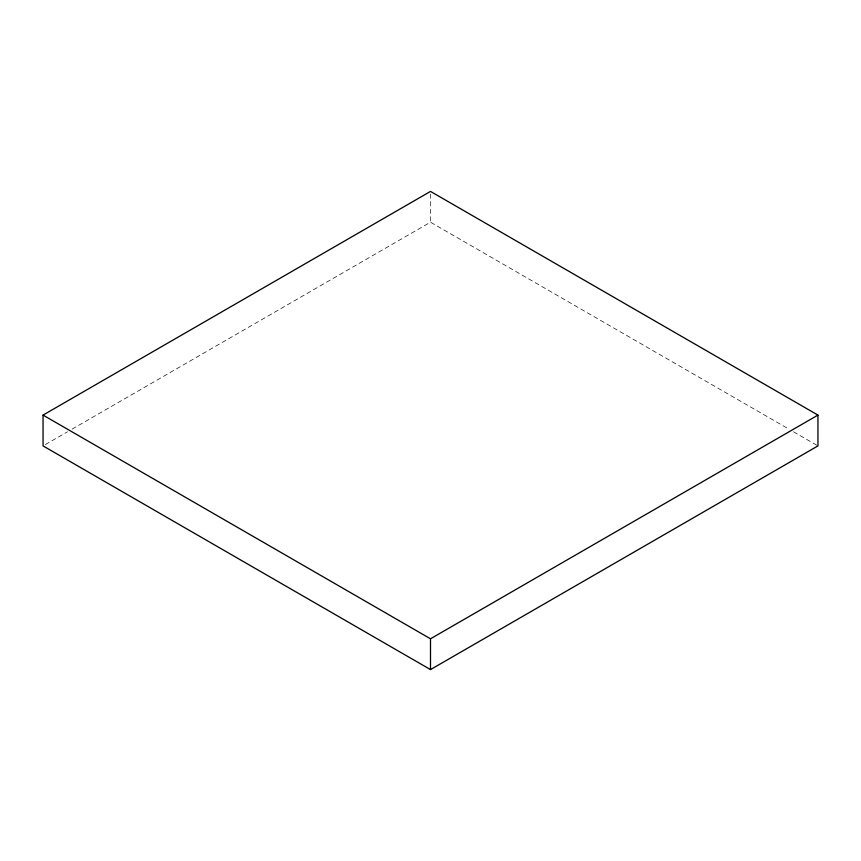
<?xml version="1.0" encoding="UTF-8"?>
<svg xmlns="http://www.w3.org/2000/svg" width="861" height="861" viewBox="0 0 861 861"><rect width="100%" height="100%" fill="white"/><g stroke="black" fill="none" stroke-linecap="round" stroke-linejoin="round"><path stroke-width="0.65" stroke-dasharray="4.3 3.23" d="M45.375 444.556L67.481 431.791M72.141 429.101L430.5 222.203L788.859 429.101M793.519 431.791L817.95 445.901M430.5 194.091L430.5 222.203"/><path stroke-width="1.29" d="M43.05 415.099L430.5 191.411L817.95 415.099L817.95 445.901L430.5 669.589L43.05 445.901L43.05 415.099L430.5 638.797L817.95 415.099M430.5 638.797L430.5 669.589"/></g></svg>
